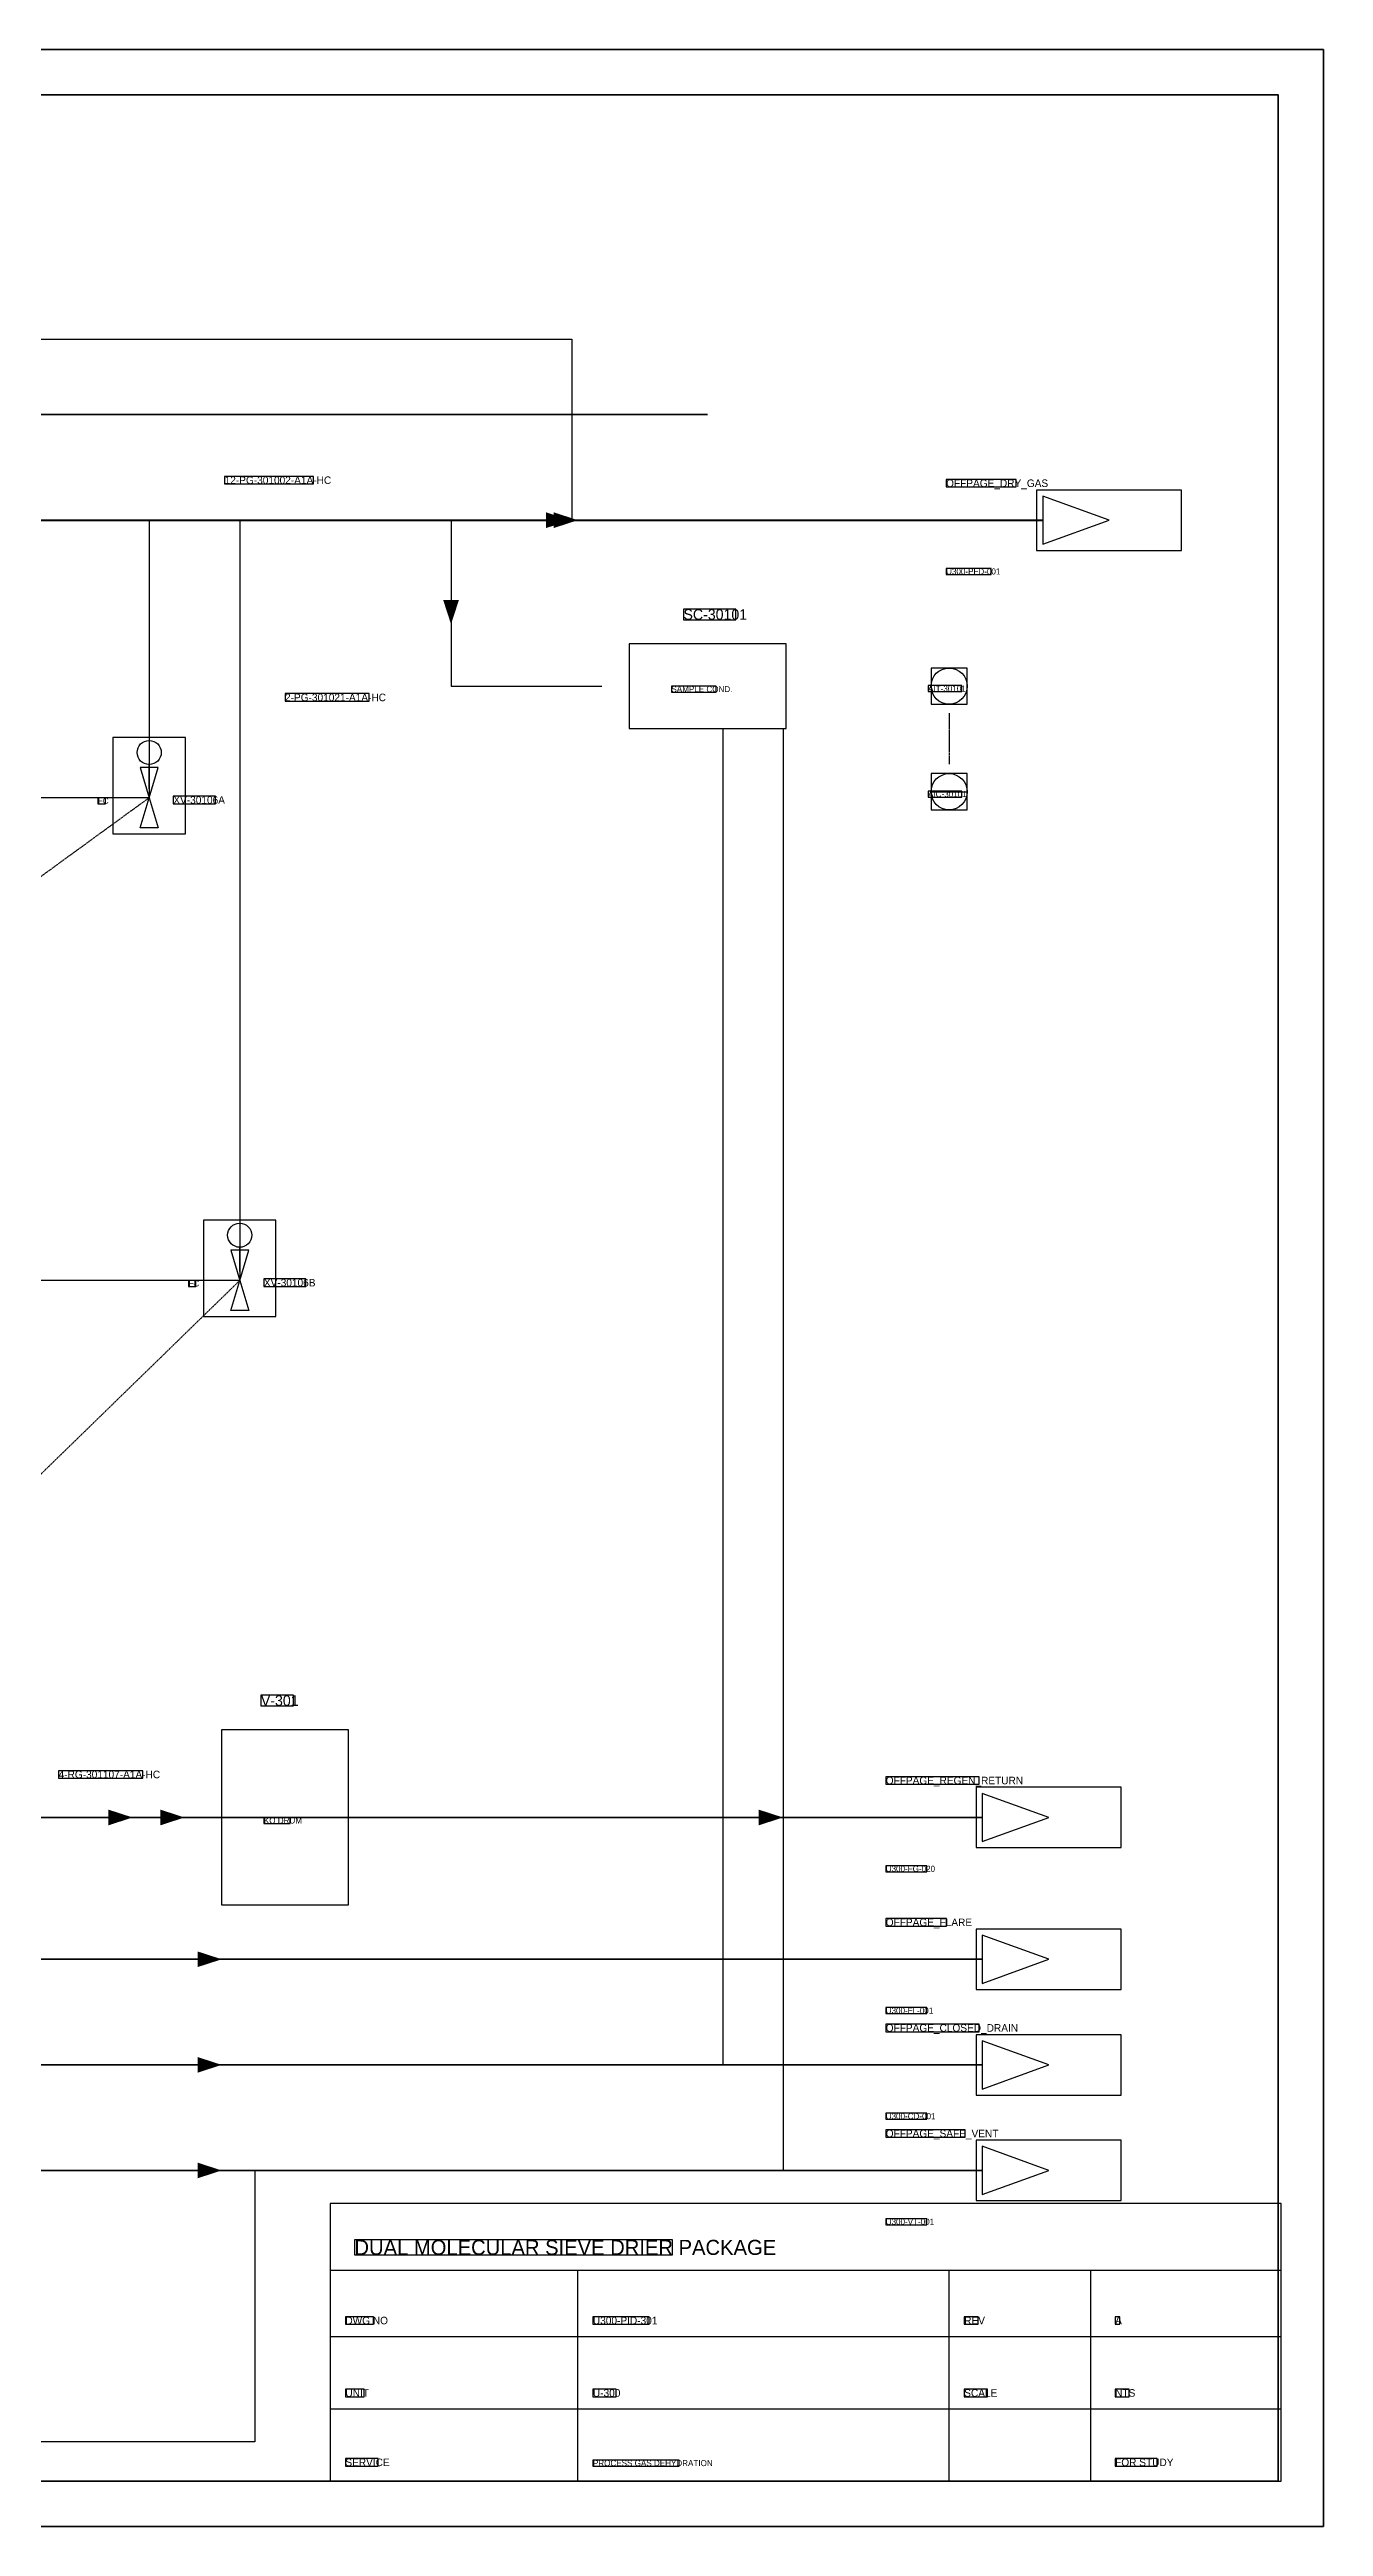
# Model space of a CAD drawing. Header units: metres. Extents: x 10 to 1179, y 10 to 831.
# Drawn here: x 757 to 1179, y 10 to 831 of the extents above; entities that cross this region are included whole.
import ezdxf

# ---------------------------------------------------------------- set-up
doc = ezdxf.new("R2010")
doc.units = ezdxf.units.M
doc.linetypes.add('DASHED', pattern=[0.37, 0.25, -0.12])
for name, color, linetype in [('BORDER', 7, 'Continuous'), ('DRAIN', 30, 'Continuous'), ('EQUIPMENT', 4, 'Continuous'), ('FLARE_VENT', 3, 'Continuous'), ('INSTRUMENT', 6, 'Continuous'), ('PROCESS', 1, 'Continuous'), ('QA_OVERLAY', 2, 'Continuous'), ('REGEN', 5, 'Continuous'), ('SIGNAL_ELECTRIC', 2, 'Continuous'), ('TABLE', 8, 'Continuous'), ('TEXT', 7, 'Continuous')]:
    doc.layers.add(name, color=color, linetype=linetype)

msp = doc.modelspace()

# ---------------------------------------------------------------- linework, layer by layer
at = {"layer": 'BORDER'}
for p, q in [((850, 95), (1165, 95)), ((932, 25), (932, 95)), ((1055, 25), (1055, 95)), ((1102, 25), (1102, 95)), ((850, 73), (1165, 73)), ((850, 49), (1165, 49))]:
    msp.add_line(p, q, dxfattribs=at)
at = {"layer": 'BORDER', "lineweight": 35}
for points in [[(10, 10), (1179, 10), (1179, 831), (10, 831), (10, 10)], [(25, 25), (1164, 25), (1164, 816), (25, 816), (25, 25)]]:
    msp.add_lwpolyline(points, dxfattribs=at)
at = {"layer": 'BORDER'}
msp.add_lwpolyline([(850, 25), (1165, 25), (1165, 117), (850, 117), (850, 25)], dxfattribs=at)
at = {"layer": 'DRAIN', "lineweight": 25}
msp.add_lwpolyline([(980, 606), (980, 163)], dxfattribs=at)
at = {"layer": 'DRAIN'}
msp.add_lwpolyline([(1088, 163), (1066, 171), (1066, 155), (1088, 163)], dxfattribs=at)
at = {"layer": 'DRAIN', "lineweight": 35}
msp.add_lwpolyline([(150, 163), (1066, 163)], dxfattribs=at)
at = {"layer": 'DRAIN'}
msp.add_solid([(814.02, 163), (806.02, 165.6), (806.02, 160.4)], dxfattribs=at)
at = {"layer": 'EQUIPMENT'}
for points in [[(949, 606), (1001, 606), (1001, 634), (949, 634), (949, 606)], [(814, 216), (856, 216), (856, 274), (814, 274), (814, 216)]]:
    msp.add_lwpolyline(points, dxfattribs=at)
at = {"layer": 'FLARE_VENT', "lineweight": 25}
msp.add_lwpolyline([(1000, 606), (1000, 128)], dxfattribs=at)
at = {"layer": 'FLARE_VENT'}
for points in [[(1088, 198), (1066, 206), (1066, 190), (1088, 198)], [(1088, 128), (1066, 136), (1066, 120), (1088, 128)]]:
    msp.add_lwpolyline(points, dxfattribs=at)
at = {"layer": 'FLARE_VENT', "lineweight": 35}
for points in [[(150, 198), (1066, 198)], [(150, 128), (1066, 128)]]:
    msp.add_lwpolyline(points, dxfattribs=at)
at = {"layer": 'FLARE_VENT'}
for points in [[(814.02, 198), (806.02, 200.6), (806.02, 195.4)], [(814.02, 128), (806.02, 130.6), (806.02, 125.4)]]:
    msp.add_solid(points, dxfattribs=at)
at = {"layer": 'INSTRUMENT'}
for p, q in [((790, 586), (790, 594)), ((1049, 585), (1061, 585)), ((820, 426), (820, 434))]:
    msp.add_line(p, q, dxfattribs=at)
at = {"layer": 'INSTRUMENT', "lineweight": 25}
msp.add_lwpolyline([(890, 675), (890, 620), (940, 620)], dxfattribs=at)
at = {"layer": 'INSTRUMENT'}
for centre, radius in [((1055, 620), 6), ((790, 598), 4), ((1055, 585), 6), ((820, 438), 4)]:
    msp.add_circle(centre, radius, dxfattribs=at)
msp.add_solid([(890, 640.5), (892.6, 648.5), (887.4, 648.5)], dxfattribs=at)
at = {"layer": 'PROCESS', "lineweight": 25}
for points in [[(155, 710), (155, 735), (930, 735), (930, 675)], [(790, 675), (790, 583), (452, 583)], [(820, 675), (820, 423), (452, 423)]]:
    msp.add_lwpolyline(points, dxfattribs=at)
at = {"layer": 'PROCESS', "lineweight": 35}
for points in [[(77, 710), (975, 710)], [(520, 675), (1086, 675)]]:
    msp.add_lwpolyline(points, dxfattribs=at)
at = {"layer": 'PROCESS'}
for points in [[(1108, 675), (1086, 683), (1086, 667), (1108, 675)], [(787, 593), (790, 583), (793, 593), (787, 593)], [(787, 573), (790, 583), (793, 573), (787, 573)], [(817, 433), (820, 423), (823, 433), (817, 433)], [(817, 413), (820, 423), (823, 413), (817, 413)]]:
    msp.add_lwpolyline(points, dxfattribs=at)
at = {"layer": 'PROCESS', "lineweight": 60}
msp.add_lwpolyline([(744, 675), (1086, 675)], dxfattribs=at)
at = {"layer": 'PROCESS'}
for points in [[(929.5, 675), (921.5, 677.6), (921.5, 672.4)], [(932.02, 675), (924.02, 677.6), (924.02, 672.4)]]:
    msp.add_solid(points, dxfattribs=at)
at = {"layer": 'QA_OVERLAY'}
for points in [[(815, 687), (844.45, 687), (844.45, 689.5), (815, 689.5), (815, 687)], [(1054, 686), (1077.25, 686), (1077.25, 688.5), (1054, 688.5), (1054, 686)], [(1084, 665), (1132, 665), (1132, 685), (1084, 685), (1084, 665)], [(1054, 657), (1068.88, 657), (1068.88, 659), (1054, 659), (1054, 657)], [(967, 642), (984.36, 642), (984.36, 645.5), (967, 645.5), (967, 642)], [(949, 606), (1001, 606), (1001, 634), (949, 634), (949, 606)], [(1049, 614), (1061, 614), (1061, 626), (1049, 626), (1049, 614)], [(835, 615), (862.9, 615), (862.9, 617.5), (835, 617.5), (835, 615)], [(963, 618), (977.88, 618), (977.88, 620), (963, 620), (963, 618)], [(1048.03, 618.2), (1059.19, 618.2), (1059.19, 620.2), (1048.03, 620.2), (1048.03, 618.2)], [(778, 571), (802, 571), (802, 603), (778, 603), (778, 571)], [(773, 581), (775.48, 581), (775.48, 583), (773, 583), (773, 581)], [(798, 581), (811.95, 581), (811.95, 583.5), (798, 583.5), (798, 581)], [(1048.03, 583.2), (1059.19, 583.2), (1059.19, 585.2), (1048.03, 585.2), (1048.03, 583.2)], [(1049, 579), (1061, 579), (1061, 591), (1049, 591), (1049, 579)], [(808, 411), (832, 411), (832, 443), (808, 443), (808, 411)], [(803, 421), (805.48, 421), (805.48, 423), (803, 423), (803, 421)], [(828, 421), (841.95, 421), (841.95, 423.5), (828, 423.5), (828, 421)], [(827, 282), (837.85, 282), (837.85, 285.5), (827, 285.5), (827, 282)], [(814, 216), (856, 216), (856, 274), (814, 274), (814, 216)], [(760, 258), (787.9, 258), (787.9, 260.5), (760, 260.5), (760, 258)], [(1034, 256), (1065, 256), (1065, 258.5), (1034, 258.5), (1034, 256)], [(1064, 235), (1112, 235), (1112, 255), (1064, 255), (1064, 235)], [(828, 243), (836.68, 243), (836.68, 245), (828, 245), (828, 243)], [(1034, 227), (1047.64, 227), (1047.64, 229), (1034, 229), (1034, 227)], [(1034, 209), (1054.15, 209), (1054.15, 211.5), (1034, 211.5), (1034, 209)], [(1064, 188), (1112, 188), (1112, 208), (1064, 208), (1064, 188)], [(1034, 180), (1047.64, 180), (1047.64, 182), (1034, 182), (1034, 180)], [(1034, 174), (1065, 174), (1065, 176.5), (1034, 176.5), (1034, 174)], [(1064, 153), (1112, 153), (1112, 173), (1064, 173), (1064, 153)], [(1034, 145), (1047.64, 145), (1047.64, 147), (1034, 147), (1034, 145)], [(1034, 139), (1060.35, 139), (1060.35, 141.5), (1034, 141.5), (1034, 139)], [(1064, 118), (1112, 118), (1112, 138), (1064, 138), (1064, 118)], [(1034, 110), (1047.64, 110), (1047.64, 112), (1034, 112), (1034, 110)], [(858, 100), (963.4, 100), (963.4, 105), (858, 105), (858, 100)], [(855, 77), (864.3, 77), (864.3, 79.5), (855, 79.5), (855, 77)], [(937, 77), (955.6, 77), (955.6, 79.5), (937, 79.5), (937, 77)], [(1060, 77), (1064.65, 77), (1064.65, 79.5), (1060, 79.5), (1060, 77)], [(1110, 77), (1111.55, 77), (1111.55, 79.5), (1110, 79.5), (1110, 77)], [(855, 53), (861.2, 53), (861.2, 55.5), (855, 55.5), (855, 53)], [(937, 53), (944.75, 53), (944.75, 55.5), (937, 55.5), (937, 53)], [(1060, 53), (1067.75, 53), (1067.75, 55.5), (1060, 55.5), (1060, 53)], [(1110, 53), (1114.65, 53), (1114.65, 55.5), (1110, 55.5), (1110, 53)], [(855, 30), (865.85, 30), (865.85, 32.5), (855, 32.5), (855, 30)], [(937, 30), (965.52, 30), (965.52, 32), (937, 32), (937, 30)], [(1110, 30), (1123.95, 30), (1123.95, 32.5), (1110, 32.5), (1110, 30)]]:
    msp.add_lwpolyline(points, dxfattribs=at)
at = {"layer": 'REGEN'}
msp.add_lwpolyline([(1088, 245), (1066, 253), (1066, 237), (1088, 245)], dxfattribs=at)
at = {"layer": 'REGEN', "lineweight": 35}
msp.add_lwpolyline([(670, 245), (696, 245), (754, 245), (814, 245), (1066, 245)], dxfattribs=at)
at = {"layer": 'REGEN'}
for points in [[(784.5, 245), (776.5, 247.6), (776.5, 242.4)], [(801.7, 245), (793.7, 247.6), (793.7, 242.4)], [(999.94, 245), (991.94, 247.6), (991.94, 242.4)]]:
    msp.add_solid(points, dxfattribs=at)
at = {"layer": 'SIGNAL_ELECTRIC', "linetype": 'DASHED'}
for points in [[(1055, 611), (1055, 594)], [(790, 583), (632, 468), (644, 468)], [(820, 423), (702, 308), (714, 308)]]:
    msp.add_lwpolyline(points, dxfattribs=at)
at = {"layer": 'TABLE'}
msp.add_lwpolyline([(505, 128), (825, 128), (825, 38), (505, 38), (505, 128)], dxfattribs=at)

# ---------------------------------------------------------------- texts
at = {"layer": 'TEXT'}
for s, height, p in [('12-PG-301002-A1A-HC', 2.5, (815, 687)), ('OFFPAGE_DRY_GAS', 2.5, (1054, 686)), ('U300-PFD-001', 2, (1054, 657)), ('SC-30101', 3.5, (967, 642)), ('2-PG-301021-A1A-HC', 2.5, (835, 615)), ('SAMPLE COND.', 2, (963, 618)), ('AIT-30101', 2, (1048.03, 618.2)), ('FC', 2, (773, 581)), ('XV-30106A', 2.5, (798, 581)), ('AIC-30101', 2, (1048.03, 583.2)), ('FC', 2, (803, 421)), ('XV-30106B', 2.5, (828, 421)), ('V-301', 3.5, (827, 282)), ('4-RG-301107-A1A-HC', 2.5, (760, 258)), ('OFFPAGE_REGEN_RETURN', 2.5, (1034, 256)), ('KO DRUM', 2, (828, 243)), ('U300-FG-020', 2, (1034, 227)), ('OFFPAGE_FLARE', 2.5, (1034, 209)), ('U300-FL-001', 2, (1034, 180)), ('OFFPAGE_CLOSED_DRAIN', 2.5, (1034, 174)), ('OFFPAGE_SAFE_VENT', 2.5, (1034, 139)), ('U300-CD-001', 2, (1034, 145)), ('U300-VT-001', 2, (1034, 110)), ('DUAL MOLECULAR SIEVE DRIER PACKAGE', 5, (858, 100)), ('DWG NO', 2.5, (855, 77)), ('U300-PID-301', 2.5, (937, 77)), ('REV', 2.5, (1060, 77)), ('A', 2.5, (1110, 77)), ('UNIT', 2.5, (855, 53)), ('U-300', 2.5, (937, 53)), ('SCALE', 2.5, (1060, 53)), ('NTS', 2.5, (1110, 53)), ('SERVICE', 2.5, (855, 30)), ('PROCESS GAS DEHYDRATION', 2, (937, 30)), ('FOR STUDY', 2.5, (1110, 30))]:
    msp.add_text(s, height=height, dxfattribs=at).set_placement(p)

doc.saveas('drawing.dxf')
